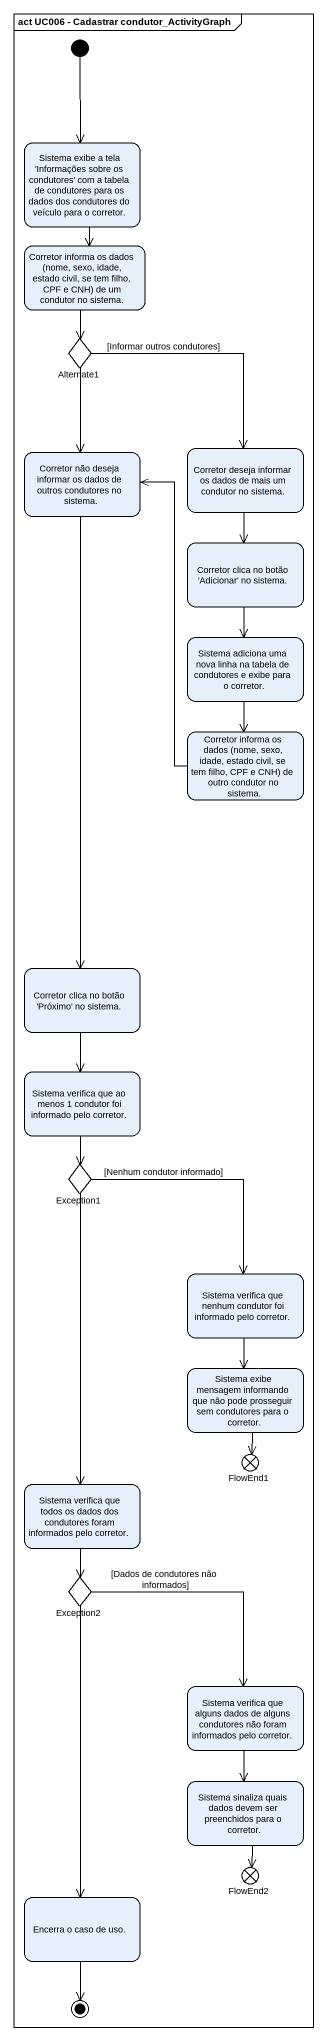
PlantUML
@startuml
mainframe act UC006 - Cadastrar condutor_ActivityGraph
hide empty description
state "Sistema exibe a tela 'Informações sobre os condutores' com a tabela de condutores para os dados dos condutores do veículo para o corretor." as Sistema_exibe_a_tela
state "Corretor informa os dados (nome, sexo, idade, estado civil, se tem filho, CPF e CNH) de um condutor no sistema." as Corretor_informa_os_dados
state Alternate1 <<choice>>
state "Corretor não deseja informar os dados de outros condutores no sistema." as Corretor_não_deseja
state "Corretor deseja informar os dados de mais um condutor no sistema." as Corretor_deseja_informar_os
state "Corretor clica no botão 'Adicionar' no sistema." as Corretor_clica_no_botão
state "Sistema adiciona uma nova linha na tabela de condutores e exibe para o corretor." as Sistema_adiciona_uma_nova
state "Corretor informa os dados (nome, sexo, idade, estado civil, se tem filho, CPF e CNH) de outro condutor no sistema." as Corretor_informa_os_dados_2
state "Corretor clica no botão 'Próximo' no sistema." as Corretor_clica_no_botão_2
state "Sistema verifica que ao menos 1 condutor foi informado pelo corretor." as Sistema_verifica_que_ao
state Exception1 <<choice>>
state "Sistema verifica que nenhum condutor foi informado pelo corretor." as Sistema_verifica_que_nenhum
state "Sistema exibe mensagem informando que não pode prosseguir sem condutores para o corretor." as Sistema_exibe_mensagem
state FlowEnd1 <<end>>
state "Sistema verifica que todos os dados dos condutores foram informados pelo corretor." as Sistema_verifica_que_todos
state Exception2 <<choice>>
state "Sistema verifica que alguns dados de alguns condutores não foram informados pelo corretor." as Sistema_verifica_que_alguns
state "Sistema sinaliza quais dados devem ser preenchidos para o corretor." as Sistema_sinaliza_quais
state FlowEnd2 <<end>>
state "Encerra o caso de uso." as Encerra_o_caso_de_uso
[*] --> Sistema_exibe_a_tela
Sistema_exibe_a_tela --> Corretor_informa_os_dados
Corretor_informa_os_dados --> Alternate1
Alternate1 --> Corretor_não_deseja
Alternate1 --> Corretor_deseja_informar_os : [Informar outros condutores]
Corretor_não_deseja --> Corretor_clica_no_botão_2
Corretor_deseja_informar_os --> Corretor_clica_no_botão
Corretor_clica_no_botão --> Sistema_adiciona_uma_nova
Sistema_adiciona_uma_nova --> Corretor_informa_os_dados_2
Corretor_informa_os_dados_2 -up-> Corretor_não_deseja
Corretor_clica_no_botão_2 --> Sistema_verifica_que_ao
Sistema_verifica_que_ao --> Exception1
Exception1 --> Sistema_verifica_que_nenhum : [Nenhum condutor informado]
Exception1 --> Sistema_verifica_que_todos
Sistema_verifica_que_nenhum --> Sistema_exibe_mensagem
Sistema_exibe_mensagem --> FlowEnd1
Sistema_verifica_que_todos --> Exception2
Exception2 --> Sistema_verifica_que_alguns : [Dados de condutores não informados]
Exception2 --> Encerra_o_caso_de_uso
Sistema_verifica_que_alguns --> Sistema_sinaliza_quais
Sistema_sinaliza_quais --> FlowEnd2
Encerra_o_caso_de_uso --> [*]
@enduml
